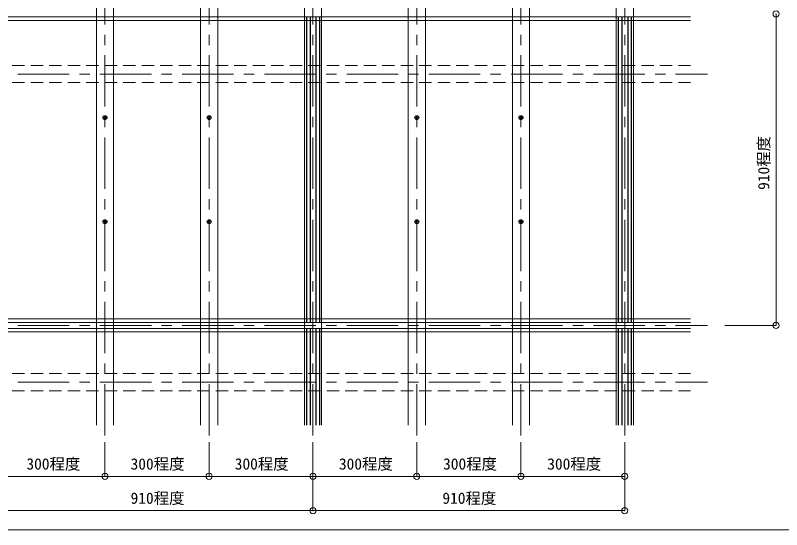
# Model space of a CAD drawing. Units: millimetres on the paper, enlarged 10 times, with parts at other scales. Extents: x -1950 to 1950, y -1347 to 1325.
# Drawn here: x -1398 to -652, y -540 to -39 of the extents above; entities that cross this region are included whole.
import ezdxf
from ezdxf.enums import TextEntityAlignment as Align

# ---------------------------------------------------------------- set-up
doc = ezdxf.new("R2010")
doc.units = ezdxf.units.MM
doc.header["$LTSCALE"] = 10
doc.header["$PDMODE"] = 32
doc.header["$PDSIZE"] = 6
doc.linetypes.add('CHAIN1', pattern=[8, 5, -1, 1, -1])
doc.linetypes.add('DASHED1', pattern=[1.8, 1.2, -0.6])
for name, color, linetype, lineweight in [('6-0_中心線', 4, 'CHAIN1', 9), ('6-1_吊り材', 7, 'Continuous', 18), ('6-2_野縁受け', 3, 'Continuous', 18), ('6-3_野縁', 2, 'Continuous', 25), ('6-5_寸法', 4, 'Continuous', 9), ('6-9_躯体他', 4, 'DASHED1', 9), ('6-C_ビス・アンカーボルト・強調図形', 2, 'Continuous', 25), ('F-3_野縁', 3, 'Continuous', 18)]:
    doc.layers.add(name, color=color, linetype=linetype, lineweight=lineweight)
doc.styles.add('ＭＳ ゴシック', font='')
doc.styles.get('ＭＳ ゴシック').set_extended_font_data('MS Gothic')

msp = doc.modelspace()

# ---------------------------------------------------------------- linework, layer by layer
at = {"layer": '6-0_中心線'}
for p, q in [((-1310.67, 321.77), (-1310.67, -454.8)), ((-1209.33, 321.77), (-1209.33, -454.8)), ((-1108.33, 321.77), (-1108.33, -454.8)), ((-1007.33, 321.77), (-1007.33, -454.8)), ((-906, 321.77), (-906, -454.8)), ((-805, 321.77), (-805, -454.8)), ((-1795.56, -96.46), (-724.44, -96.46)), ((-1795.56, -341.23), (-724.44, -341.23)), ((-1795.56, -396.46), (-724.44, -396.46))]:
    msp.add_line(p, q, dxfattribs=at)
at = {"layer": '6-1_吊り材'}
for p, q in [((-1319, 305.1), (-1319, -438.13)), ((-1302.33, 305.1), (-1302.33, -438.13)), ((-1217.67, 305.1), (-1217.67, -438.13)), ((-1201, 305.1), (-1201, -438.13)), ((-1116.67, 305.1), (-1116.67, -438.13)), ((-1100, 305.1), (-1100, -438.13)), ((-1015.67, 305.1), (-1015.67, -438.13)), ((-999, 305.1), (-999, -438.13)), ((-914.33, 305.1), (-914.33, -438.13)), ((-897.67, 305.1), (-897.67, -438.13)), ((-813.33, 305.1), (-813.33, -438.13)), ((-796.67, 305.1), (-796.67, -438.13))]:
    msp.add_line(p, q, dxfattribs=at)
at = {"layer": '6-2_野縁受け'}
for p, q in [((-1778.89, -40.73), (-741.11, -40.73)), ((-1778.89, -44.23), (-741.11, -44.23)), ((-1778.89, -334.9), (-741.11, -334.9)), ((-1778.89, -338.4), (-741.11, -338.4)), ((-1778.89, -344.07), (-741.11, -344.07)), ((-1778.89, -347.57), (-741.11, -347.57))]:
    msp.add_line(p, q, dxfattribs=at)
at = {"layer": '6-3_野縁'}
for p, q in [((-1114.67, -40.73), (-1114.67, -338.4)), ((-1111.17, -40.73), (-1111.17, -338.4)), ((-1105.5, -40.73), (-1105.5, -338.4)), ((-1102, -40.73), (-1102, -338.4)), ((-811.33, -40.73), (-811.33, -338.4)), ((-807.83, -40.73), (-807.83, -338.4)), ((-802.17, -40.73), (-802.17, -338.4)), ((-798.67, -40.73), (-798.67, -338.4)), ((-1114.67, -344.07), (-1114.67, -438.13)), ((-1111.17, -344.07), (-1111.17, -438.13)), ((-1105.5, -344.07), (-1105.5, -438.13)), ((-1102, -344.07), (-1102, -438.13)), ((-811.33, -344.07), (-811.33, -438.13)), ((-807.83, -344.07), (-807.83, -438.13)), ((-802.17, -344.07), (-802.17, -438.13)), ((-798.67, -344.07), (-798.67, -438.13))]:
    msp.add_line(p, q, dxfattribs=at)
at = {"layer": '6-5_寸法'}
for p, q in [((-657.78, -37.9), (-657.78, -341.23)), ((-657.78, -341.23), (-707.78, -341.23)), ((-1310.67, -488.13), (-1310.67, -454.8)), ((-1209.33, -488.13), (-1209.33, -454.8)), ((-1108.33, -488.13), (-1108.33, -454.8)), ((-1007.33, -488.13), (-1007.33, -454.8)), ((-906, -488.13), (-906, -454.8)), ((-805, -488.13), (-805, -454.8)), ((-1310.67, -488.13), (-1411.67, -488.13)), ((-1209.33, -488.13), (-1310.67, -488.13)), ((-1108.33, -488.13), (-1209.33, -488.13)), ((-1007.33, -488.13), (-1108.33, -488.13)), ((-1108.33, -521.46), (-1108.33, -488.13)), ((-906, -488.13), (-1007.33, -488.13)), ((-805, -488.13), (-906, -488.13)), ((-805, -521.46), (-805, -488.13)), ((-1715.33, -521.46), (-805, -521.46))]:
    msp.add_line(p, q, dxfattribs=at)
at = {"layer": '6-5_寸法', "color": 7}
for p in [(-657.78, -37.9), (-657.78, -341.23), (-1310.67, -488.13), (-1209.33, -488.13), (-1108.33, -488.13), (-1007.33, -488.13), (-906, -488.13), (-805, -488.13), (-1108.33, -521.46), (-805, -521.46)]:
    msp.add_point(p, dxfattribs=at)
at = {"layer": '6-9_躯体他'}
for p, q in [((-1778.89, -88.13), (-741.11, -88.13)), ((-1778.89, -104.8), (-741.11, -104.8)), ((-1778.89, -388.13), (-741.11, -388.13)), ((-1778.89, -404.8), (-741.11, -404.8))]:
    msp.add_line(p, q, dxfattribs=at)
at = {"layer": '6-C_ビス・アンカーボルト・強調図形'}
for p, q in [((-1311.42, -138.74), (-1311.04, -138.73)), ((-1311.04, -138.73), (-1310.9, -138.67)), ((-1311.04, -138.73), (-1310.98, -138.79)), ((-1311.04, -139.07), (-1310.98, -139.01)), ((-1310.9, -138.67), (-1310.84, -138.73)), ((-1310.9, -139.13), (-1310.84, -139.07)), ((-1310.84, -139.27), (-1310.9, -139.13)), ((-1310.48, -138.9), (-1310.85, -138.9)), ((-1310.84, -138.53), (-1310.78, -138.59)), ((-1310.84, -139.27), (-1310.78, -139.21)), ((-1310.83, -139.65), (-1310.84, -139.27)), ((-1310.67, -138.72), (-1310.67, -139.08)), ((-1310.5, -138.53), (-1310.55, -138.59)), ((-1310.5, -139.27), (-1310.55, -139.21)), ((-1310.5, -138.15), (-1310.5, -138.53)), ((-1310.5, -138.53), (-1310.43, -138.67)), ((-1310.43, -138.67), (-1310.49, -138.73)), ((-1310.43, -139.13), (-1310.49, -139.07)), ((-1310.3, -138.73), (-1310.43, -138.67)), ((-1310.3, -139.07), (-1310.43, -139.13)), ((-1310.3, -138.73), (-1310.35, -138.79)), ((-1310.3, -139.07), (-1310.35, -139.01)), ((-1309.92, -138.74), (-1310.3, -138.73)), ((-1309.92, -139.07), (-1310.3, -139.07)), ((-1210.08, -138.74), (-1209.7, -138.73)), ((-1209.7, -138.73), (-1209.57, -138.67)), ((-1209.7, -138.73), (-1209.65, -138.79)), ((-1209.7, -139.07), (-1209.65, -139.01)), ((-1209.57, -138.67), (-1209.51, -138.73)), ((-1209.57, -139.13), (-1209.51, -139.07)), ((-1209.5, -139.27), (-1209.57, -139.13)), ((-1209.15, -138.9), (-1209.52, -138.9)), ((-1209.5, -138.53), (-1209.45, -138.59)), ((-1209.5, -139.27), (-1209.45, -139.21)), ((-1209.5, -139.65), (-1209.5, -139.27)), ((-1209.33, -138.72), (-1209.33, -139.08)), ((-1209.16, -138.53), (-1209.22, -138.59)), ((-1209.16, -139.27), (-1209.22, -139.21)), ((-1209.17, -138.15), (-1209.16, -138.53)), ((-1209.16, -138.53), (-1209.1, -138.67)), ((-1209.1, -138.67), (-1209.16, -138.73)), ((-1209.1, -139.13), (-1209.16, -139.07)), ((-1208.96, -138.73), (-1209.1, -138.67)), ((-1208.96, -139.07), (-1209.1, -139.13)), ((-1208.96, -138.73), (-1209.02, -138.79)), ((-1208.96, -139.07), (-1209.02, -139.01)), ((-1208.58, -138.74), (-1208.96, -138.73)), ((-1208.58, -139.07), (-1208.96, -139.07)), ((-1008.08, -138.74), (-1007.7, -138.73)), ((-1007.7, -138.73), (-1007.57, -138.67)), ((-1007.7, -138.73), (-1007.65, -138.79)), ((-1007.7, -139.07), (-1007.65, -139.01)), ((-1007.57, -138.67), (-1007.51, -138.73)), ((-1007.57, -139.13), (-1007.51, -139.07)), ((-1007.5, -139.27), (-1007.57, -139.13)), ((-1007.15, -138.9), (-1007.52, -138.9)), ((-1007.5, -138.53), (-1007.45, -138.59)), ((-1007.5, -139.27), (-1007.45, -139.21)), ((-1007.5, -139.65), (-1007.5, -139.27)), ((-1007.33, -138.72), (-1007.33, -139.08)), ((-1007.16, -138.53), (-1007.22, -138.59)), ((-1007.16, -139.27), (-1007.22, -139.21)), ((-1007.17, -138.15), (-1007.16, -138.53)), ((-1007.16, -138.53), (-1007.1, -138.67)), ((-1007.1, -138.67), (-1007.16, -138.73)), ((-1007.1, -139.13), (-1007.16, -139.07)), ((-1006.96, -138.73), (-1007.1, -138.67)), ((-1006.96, -139.07), (-1007.1, -139.13)), ((-1006.96, -138.73), (-1007.02, -138.79)), ((-1006.96, -139.07), (-1007.02, -139.01)), ((-1006.58, -138.74), (-1006.96, -138.73)), ((-1006.58, -139.07), (-1006.96, -139.07)), ((-906.75, -138.74), (-906.37, -138.73)), ((-906.37, -138.73), (-906.23, -138.67)), ((-906.37, -138.73), (-906.31, -138.79)), ((-906.37, -139.07), (-906.31, -139.01)), ((-906.23, -138.67), (-906.17, -138.73)), ((-906.23, -139.13), (-906.17, -139.07)), ((-906.17, -139.27), (-906.23, -139.13)), ((-905.82, -138.9), (-906.18, -138.9)), ((-906.17, -138.53), (-906.11, -138.59)), ((-906.17, -139.27), (-906.11, -139.21)), ((-906.16, -139.65), (-906.17, -139.27)), ((-906, -138.72), (-906, -139.08)), ((-905.83, -138.53), (-905.89, -138.59)), ((-905.83, -139.27), (-905.89, -139.21)), ((-905.84, -138.15), (-905.83, -138.53)), ((-905.83, -138.53), (-905.77, -138.67)), ((-905.77, -138.67), (-905.83, -138.73)), ((-905.77, -139.13), (-905.83, -139.07)), ((-905.63, -138.73), (-905.77, -138.67)), ((-905.63, -139.07), (-905.77, -139.13)), ((-905.63, -138.73), (-905.69, -138.79)), ((-905.63, -139.07), (-905.69, -139.01)), ((-905.25, -138.74), (-905.63, -138.73)), ((-905.25, -139.07), (-905.63, -139.07)), ((-1311.42, -240.07), (-1311.04, -240.06)), ((-1311.04, -240.06), (-1310.9, -240)), ((-1311.04, -240.06), (-1310.98, -240.12)), ((-1311.04, -240.4), (-1310.98, -240.35)), ((-1310.9, -240), (-1310.84, -240.06)), ((-1310.9, -240.47), (-1310.84, -240.41)), ((-1310.84, -240.6), (-1310.9, -240.47)), ((-1310.48, -240.23), (-1310.85, -240.23)), ((-1310.84, -239.87), (-1310.78, -239.92)), ((-1310.84, -240.6), (-1310.78, -240.55)), ((-1310.83, -240.98), (-1310.84, -240.6)), ((-1310.67, -240.05), (-1310.67, -240.42)), ((-1310.5, -239.87), (-1310.55, -239.92)), ((-1310.5, -240.6), (-1310.55, -240.55)), ((-1310.5, -239.49), (-1310.5, -239.87)), ((-1310.5, -239.87), (-1310.43, -240)), ((-1310.43, -240), (-1310.49, -240.06)), ((-1310.43, -240.47), (-1310.49, -240.41)), ((-1310.3, -240.06), (-1310.43, -240)), ((-1310.3, -240.4), (-1310.43, -240.47)), ((-1310.3, -240.06), (-1310.35, -240.12)), ((-1310.3, -240.4), (-1310.35, -240.35)), ((-1309.92, -240.07), (-1310.3, -240.06)), ((-1309.92, -240.4), (-1310.3, -240.4)), ((-1210.08, -240.07), (-1209.7, -240.06)), ((-1209.7, -240.06), (-1209.57, -240)), ((-1209.7, -240.06), (-1209.65, -240.12)), ((-1209.7, -240.4), (-1209.65, -240.35)), ((-1209.57, -240), (-1209.51, -240.06)), ((-1209.57, -240.47), (-1209.51, -240.41)), ((-1209.5, -240.6), (-1209.57, -240.47)), ((-1209.15, -240.23), (-1209.52, -240.23)), ((-1209.5, -239.87), (-1209.45, -239.92)), ((-1209.5, -240.6), (-1209.45, -240.55)), ((-1209.5, -240.98), (-1209.5, -240.6)), ((-1209.33, -240.05), (-1209.33, -240.42)), ((-1209.16, -239.87), (-1209.22, -239.92)), ((-1209.16, -240.6), (-1209.22, -240.55)), ((-1209.17, -239.49), (-1209.16, -239.87)), ((-1209.16, -239.87), (-1209.1, -240)), ((-1209.1, -240), (-1209.16, -240.06)), ((-1209.1, -240.47), (-1209.16, -240.41)), ((-1208.96, -240.06), (-1209.1, -240)), ((-1208.96, -240.4), (-1209.1, -240.47)), ((-1208.96, -240.06), (-1209.02, -240.12)), ((-1208.96, -240.4), (-1209.02, -240.35)), ((-1208.58, -240.07), (-1208.96, -240.06)), ((-1208.58, -240.4), (-1208.96, -240.4)), ((-1008.08, -240.07), (-1007.7, -240.06)), ((-1007.7, -240.06), (-1007.57, -240)), ((-1007.7, -240.06), (-1007.65, -240.12)), ((-1007.7, -240.4), (-1007.65, -240.35)), ((-1007.57, -240), (-1007.51, -240.06)), ((-1007.57, -240.47), (-1007.51, -240.41)), ((-1007.5, -240.6), (-1007.57, -240.47)), ((-1007.15, -240.23), (-1007.52, -240.23)), ((-1007.5, -239.87), (-1007.45, -239.92)), ((-1007.5, -240.6), (-1007.45, -240.55)), ((-1007.5, -240.98), (-1007.5, -240.6)), ((-1007.33, -240.05), (-1007.33, -240.42)), ((-1007.16, -239.87), (-1007.22, -239.92)), ((-1007.16, -240.6), (-1007.22, -240.55)), ((-1007.17, -239.49), (-1007.16, -239.87)), ((-1007.16, -239.87), (-1007.1, -240)), ((-1007.1, -240), (-1007.16, -240.06)), ((-1007.1, -240.47), (-1007.16, -240.41)), ((-1006.96, -240.06), (-1007.1, -240)), ((-1006.96, -240.4), (-1007.1, -240.47)), ((-1006.96, -240.06), (-1007.02, -240.12)), ((-1006.96, -240.4), (-1007.02, -240.35)), ((-1006.58, -240.07), (-1006.96, -240.06)), ((-1006.58, -240.4), (-1006.96, -240.4)), ((-906.75, -240.07), (-906.37, -240.06)), ((-906.37, -240.06), (-906.23, -240)), ((-906.37, -240.06), (-906.31, -240.12)), ((-906.37, -240.4), (-906.31, -240.35)), ((-906.23, -240), (-906.17, -240.06)), ((-906.23, -240.47), (-906.17, -240.41)), ((-906.17, -240.6), (-906.23, -240.47)), ((-905.82, -240.23), (-906.18, -240.23)), ((-906.17, -239.87), (-906.11, -239.92)), ((-906.17, -240.6), (-906.11, -240.55)), ((-906.16, -240.98), (-906.17, -240.6)), ((-906, -240.05), (-906, -240.42)), ((-905.83, -239.87), (-905.89, -239.92)), ((-905.83, -240.6), (-905.89, -240.55)), ((-905.84, -239.49), (-905.83, -239.87)), ((-905.83, -239.87), (-905.77, -240)), ((-905.77, -240), (-905.83, -240.06)), ((-905.77, -240.47), (-905.83, -240.41)), ((-905.63, -240.06), (-905.77, -240)), ((-905.63, -240.4), (-905.77, -240.47)), ((-905.63, -240.06), (-905.69, -240.12)), ((-905.63, -240.4), (-905.69, -240.35)), ((-905.25, -240.07), (-905.63, -240.06)), ((-905.25, -240.4), (-905.63, -240.4))]:
    msp.add_line(p, q, dxfattribs=at)
for points in [[(-1311.42, -139.07), (-1311.04, -139.07), (-1310.9, -139.13)], [(-1310.83, -138.15), (-1310.84, -138.53), (-1310.9, -138.67)], [(-1310.5, -139.65), (-1310.5, -139.27), (-1310.43, -139.13)], [(-1210.08, -139.07), (-1209.7, -139.07), (-1209.57, -139.13)], [(-1209.5, -138.15), (-1209.5, -138.53), (-1209.57, -138.67)], [(-1209.17, -139.65), (-1209.16, -139.27), (-1209.1, -139.13)], [(-1008.08, -139.07), (-1007.7, -139.07), (-1007.57, -139.13)], [(-1007.5, -138.15), (-1007.5, -138.53), (-1007.57, -138.67)], [(-1007.17, -139.65), (-1007.16, -139.27), (-1007.1, -139.13)], [(-906.75, -139.07), (-906.37, -139.07), (-906.23, -139.13)], [(-906.16, -138.15), (-906.17, -138.53), (-906.23, -138.67)], [(-905.84, -139.65), (-905.83, -139.27), (-905.77, -139.13)], [(-1311.42, -240.4), (-1311.04, -240.4), (-1310.9, -240.47)], [(-1310.83, -239.49), (-1310.84, -239.87), (-1310.9, -240)], [(-1310.5, -240.98), (-1310.5, -240.6), (-1310.43, -240.47)], [(-1210.08, -240.4), (-1209.7, -240.4), (-1209.57, -240.47)], [(-1209.5, -239.49), (-1209.5, -239.87), (-1209.57, -240)], [(-1209.17, -240.98), (-1209.16, -240.6), (-1209.1, -240.47)], [(-1008.08, -240.4), (-1007.7, -240.4), (-1007.57, -240.47)], [(-1007.5, -239.49), (-1007.5, -239.87), (-1007.57, -240)], [(-1007.17, -240.98), (-1007.16, -240.6), (-1007.1, -240.47)], [(-906.75, -240.4), (-906.37, -240.4), (-906.23, -240.47)], [(-906.16, -239.49), (-906.17, -239.87), (-906.23, -240)], [(-905.84, -240.98), (-905.83, -240.6), (-905.77, -240.47)]]:
    msp.add_lwpolyline(points, dxfattribs=at)
for centre in [(-1310.67, -138.9), (-1209.33, -138.9), (-1007.33, -138.9), (-906, -138.9), (-1310.67, -240.23), (-1209.33, -240.23), (-1007.33, -240.23), (-906, -240.23)]:
    msp.add_circle(centre, 1.83, dxfattribs=at)
for centre, radius, start, end in [((-1310.67, -138.9), 0.767, 167.57653, 192.42347), ((-1310.67, -138.9), 0.382, 162.48255, 197.51745), ((-1310.67, -138.9), 0.767, 77.57653, 102.42347), ((-1310.67, -138.9), 0.767, 257.57653, 282.42347), ((-1310.67, -138.9), 0.382, 72.48255, 107.51745), ((-1310.67, -138.9), 0.382, 252.48255, 287.51745), ((-1310.67, -138.9), 0.382, 342.48255, 17.51745), ((-1310.67, -138.9), 0.767, 347.57653, 12.42347), ((-1209.33, -138.9), 0.767, 167.57653, 192.42347), ((-1209.33, -138.9), 0.382, 162.48255, 197.51745), ((-1209.33, -138.9), 0.767, 77.57653, 102.42347), ((-1209.33, -138.9), 0.767, 257.57653, 282.42347), ((-1209.33, -138.9), 0.382, 72.48255, 107.51745), ((-1209.33, -138.9), 0.382, 252.48255, 287.51745), ((-1209.33, -138.9), 0.382, 342.48255, 17.51745), ((-1209.33, -138.9), 0.767, 347.57653, 12.42347), ((-1007.33, -138.9), 0.767, 167.57653, 192.42347), ((-1007.33, -138.9), 0.382, 162.48255, 197.51745), ((-1007.33, -138.9), 0.767, 77.57653, 102.42347), ((-1007.33, -138.9), 0.767, 257.57653, 282.42347), ((-1007.33, -138.9), 0.382, 72.48255, 107.51745), ((-1007.33, -138.9), 0.382, 252.48255, 287.51745), ((-1007.33, -138.9), 0.382, 342.48255, 17.51745), ((-1007.33, -138.9), 0.767, 347.57653, 12.42347), ((-906, -138.9), 0.767, 167.57653, 192.42347), ((-906, -138.9), 0.382, 162.48255, 197.51745), ((-906, -138.9), 0.767, 77.57653, 102.42347), ((-906, -138.9), 0.767, 257.57653, 282.42347), ((-906, -138.9), 0.382, 72.48255, 107.51745), ((-906, -138.9), 0.382, 252.48255, 287.51745), ((-906, -138.9), 0.382, 342.48255, 17.51745), ((-906, -138.9), 0.767, 347.57653, 12.42347), ((-1310.67, -240.23), 0.767, 167.57653, 192.42347), ((-1310.67, -240.23), 0.382, 162.48255, 197.51745), ((-1310.67, -240.23), 0.767, 77.57653, 102.42347), ((-1310.67, -240.23), 0.767, 257.57653, 282.42347), ((-1310.67, -240.23), 0.382, 72.48255, 107.51745), ((-1310.67, -240.23), 0.382, 252.48255, 287.51745), ((-1310.67, -240.23), 0.382, 342.48255, 17.51745), ((-1310.67, -240.23), 0.767, 347.57653, 12.42347), ((-1209.33, -240.23), 0.767, 167.57653, 192.42347), ((-1209.33, -240.23), 0.382, 162.48255, 197.51745), ((-1209.33, -240.23), 0.767, 77.57653, 102.42347), ((-1209.33, -240.23), 0.767, 257.57653, 282.42347), ((-1209.33, -240.23), 0.382, 72.48255, 107.51745), ((-1209.33, -240.23), 0.382, 252.48255, 287.51745), ((-1209.33, -240.23), 0.382, 342.48255, 17.51745), ((-1209.33, -240.23), 0.767, 347.57653, 12.42347), ((-1007.33, -240.23), 0.767, 167.57653, 192.42347), ((-1007.33, -240.23), 0.382, 162.48255, 197.51745), ((-1007.33, -240.23), 0.767, 77.57653, 102.42347), ((-1007.33, -240.23), 0.767, 257.57653, 282.42347), ((-1007.33, -240.23), 0.382, 72.48255, 107.51745), ((-1007.33, -240.23), 0.382, 252.48255, 287.51745), ((-1007.33, -240.23), 0.382, 342.48255, 17.51745), ((-1007.33, -240.23), 0.767, 347.57653, 12.42347), ((-906, -240.23), 0.767, 167.57653, 192.42347), ((-906, -240.23), 0.382, 162.48255, 197.51745), ((-906, -240.23), 0.767, 77.57653, 102.42347), ((-906, -240.23), 0.767, 257.57653, 282.42347), ((-906, -240.23), 0.382, 72.48255, 107.51745), ((-906, -240.23), 0.382, 252.48255, 287.51745), ((-906, -240.23), 0.382, 342.48255, 17.51745), ((-906, -240.23), 0.767, 347.57653, 12.42347)]:
    msp.add_arc(centre, radius, start, end, dxfattribs=at)
at = {"layer": 'F-3_野縁'}
msp.add_lwpolyline([(-610, 396.37), (-610, -540), (-1910, -540)], dxfattribs=at)

# ---------------------------------------------------------------- texts
at = {"layer": '6-5_寸法', "style": 'ＭＳ ゴシック'}
msp.add_text('910程度', height=11, rotation=90, dxfattribs=at).set_placement((-661.11, -209.2), align=Align.BOTTOM_LEFT)
for s, p in [('300程度', (-1387.08, -484.8)), ('300程度', (-1285.75, -484.8)), ('300程度', (-1184.42, -484.8)), ('300程度', (-1083.08, -484.8)), ('300程度', (-981.75, -484.8)), ('300程度', (-880.42, -484.8)), ('910程度', (-1285.75, -518.13)), ('910程度', (-982.42, -518.13))]:
    msp.add_text(s, height=11, dxfattribs=at).set_placement(p, align=Align.BOTTOM_LEFT)

doc.saveas('drawing.dxf')
